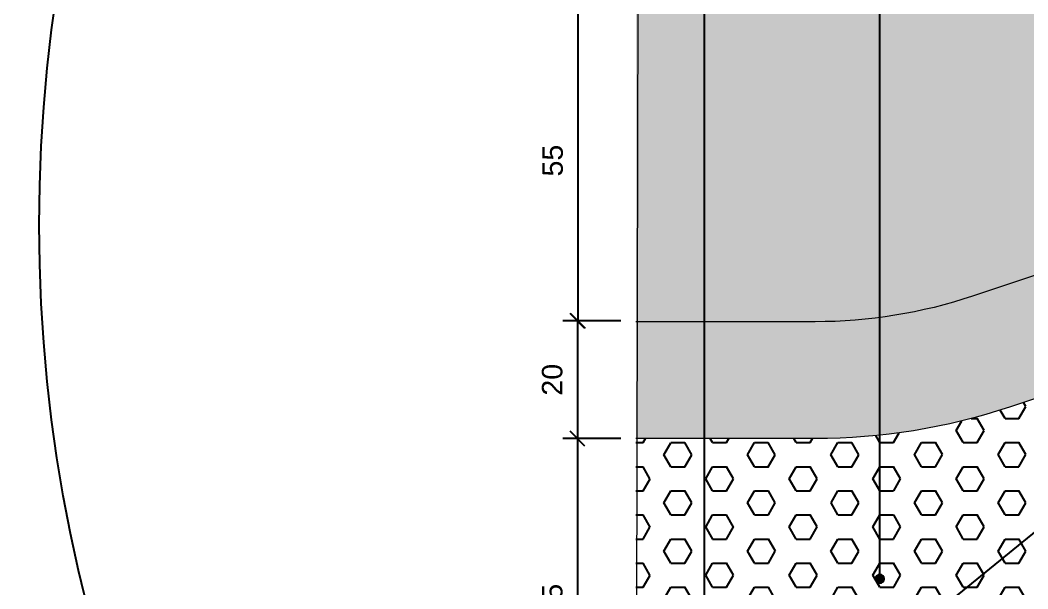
# Model space of a CAD drawing. Header units: metres. Extents: x -325 to 301, y -147 to 149.
# Drawn here: x 14.549 to 16.272, y 50.153 to 51.126 of the extents above; entities that cross this region are included whole.
import ezdxf

# ---------------------------------------------------------------- set-up
doc = ezdxf.new("R2010")
doc.units = ezdxf.units.M
doc.layers.get('Defpoints').update_dxf_attribs({"lineweight": 13})
doc.layers.add('-AUX-TWQ', color=1, linetype='Continuous', plot=False)
doc.layers.add('0-TX-1_25', color=7, linetype='Continuous', true_color=0x3f4f7f)
for name, color, linetype, lineweight in [('1-CM', 7, 'Continuous', 0), ('2-L-secció', 1, 'Continuous', 0), ('3-TR Seleccionat', 44, 'Continuous', 0)]:
    doc.layers.add(name, color=color, linetype=linetype, lineweight=lineweight)
doc.layers.add('10-DET-encoixinat', color=37, linetype='Continuous')
doc.layers.add('10-DET_TERRENY_sol estructural', color=251, linetype='Continuous')
doc.styles.get("Standard").update_dxf_attribs({"font": 'arial.ttf'})
doc.dimstyles.new('ISO-25', dxfattribs={"dimtxt": 0.1, "dimasz": 0.1, "dimexe": 0.1, "dimexo": 0.1, "dimgap": 0.1, "dimtad": 1, "dimdec": 0, "dimlfac": 100, "dimzin": 9, "dimtxsty": 'Standard', "dimblk": 'OBLIQUE', "dimcen": 0.1, "dimadec": 0, "dimazin": 0, "dimtfac": 1, "dimtdec": 0, "dimtmove": 0, "dimatfit": 3, "dimldrblk": 'OBLIQUE', "dimfxl": 1, "dimarcsym": 0})

# ---------------------------------------------------------------- blocks, each defined once
blk = doc.blocks.new('_Oblique')
at = {"color": 0, "lineweight": -2}
blk.add_line((-0.499999999995058, -0.4999999998130015), (0.500000000028669, 0.500000000163238), dxfattribs=at)
blk = doc.blocks.new('*D602')
at = {"layer": '0-TX-1_25', "color": 0, "lineweight": -2, "transparency": 16777216}
for p, q in [((15.56161067878929, 51.16004692620223), (15.47762559997041, 51.16004692620223)), ((15.50262559997041, 51.16004692620223), (15.50262559997041, 50.61152181917424)), ((15.57632801649645, 50.61152181917424), (15.47762559997041, 50.61152181917424))]:
    blk.add_line(p, q, dxfattribs=at)
at = {"layer": 'Defpoints', "color": 0, "transparency": 16777216}
for p in [(15.5866106787893, 51.16004692620223), (15.50262559997041, 50.61152181917424), (15.60132801649645, 50.61152181917424)]:
    blk.add_point(p, dxfattribs=at)
at = {"layer": '0-TX-1_25', "color": 0, "lineweight": -2, "transparency": 16777216, "xscale": 0.025, "yscale": 0.025, "zscale": 0.025}
for p, rotation in [((15.50262559997041, 51.16004692620223), 90), ((15.50262559997041, 50.61152181917424), 270)]:
    blk.add_blockref('_Oblique', p, dxfattribs=dict(at, rotation=rotation))
at = {"layer": '0-TX-1_25', "color": 0, "transparency": 16777216, "insert": (15.45982716886537, 50.88578437268822), "char_height": 0.035, "attachment_point": 5, "rotation": 90}
blk.add_mtext('55', dxfattribs=at)
blk = doc.blocks.new('*D603')
at = {"layer": '0-TX-1_25', "color": 0, "lineweight": -2, "transparency": 16777216}
for p, q in [((15.56161067879949, 50.61152181919235), (15.47696325954089, 50.61152181919235)), ((15.50196325954089, 50.61152181919235), (15.50196325954089, 50.41004692590868)), ((15.57632801650665, 50.41004692590868), (15.47696325954089, 50.41004692590868))]:
    blk.add_line(p, q, dxfattribs=at)
at = {"layer": 'Defpoints', "color": 0, "transparency": 16777216}
for p in [(15.58661067879949, 50.61152181919235), (15.50196325954089, 50.41004692590868), (15.60132801650665, 50.41004692590868)]:
    blk.add_point(p, dxfattribs=at)
at = {"layer": '0-TX-1_25', "color": 0, "lineweight": -2, "transparency": 16777216, "xscale": 0.025, "yscale": 0.025, "zscale": 0.025}
for p, rotation in [((15.50196325954089, 50.61152181919235), 90), ((15.50196325954089, 50.41004692590868), 270)]:
    blk.add_blockref('_Oblique', p, dxfattribs=dict(at, rotation=rotation))
at = {"layer": '0-TX-1_25', "color": 0, "transparency": 16777216, "insert": (15.45909320497064, 50.5107843725505), "char_height": 0.035, "attachment_point": 5, "rotation": 90}
blk.add_mtext('20', dxfattribs=at)
blk = doc.blocks.new('*D604')
at = {"layer": '0-TX-1_25', "color": 0, "lineweight": -2, "transparency": 16777216}
for p, q in [((15.56161067880967, 50.41004692591264), (15.47696325955104, 50.41004692591264)), ((15.50196325955104, 50.41004692591264), (15.50196325955104, 49.85857203262896)), ((15.57632801651682, 49.85857203262896), (15.47696325955104, 49.85857203262896))]:
    blk.add_line(p, q, dxfattribs=at)
at = {"layer": 'Defpoints', "color": 0, "transparency": 16777216}
for p in [(15.58661067880967, 50.41004692591264), (15.50196325955104, 49.85857203262896), (15.60132801651682, 49.85857203262896)]:
    blk.add_point(p, dxfattribs=at)
at = {"layer": '0-TX-1_25', "color": 0, "lineweight": -2, "transparency": 16777216, "xscale": 0.025, "yscale": 0.025, "zscale": 0.025}
for p, rotation in [((15.50196325955104, 50.41004692591264), 90), ((15.50196325955104, 49.85857203262896), 270)]:
    blk.add_blockref('_Oblique', p, dxfattribs=dict(at, rotation=rotation))
at = {"layer": '0-TX-1_25', "color": 0, "transparency": 16777216, "insert": (15.45916482844601, 50.13430947927078), "char_height": 0.035, "attachment_point": 5, "rotation": 90}
blk.add_mtext('55', dxfattribs=at)
blk = doc.blocks.new('POINT')
at = {"layer": '0-TX-1_25'}
h = blk.add_hatch(dxfattribs=at)
h.set_pattern_fill('ANGLE', color=256)
h.set_pattern_definition([(0, (-83.74681484067048, -12.72584030761209), (0, 6.985), [5.08, -1.905]), (90, (-83.74681484067048, -12.72584030761209), (-6.985, 4.277078946022131e-16), [5.08, -1.905])])
edge = h.paths.add_edge_path()
edge.add_arc((0, 0), 0.0075, 0, 360)
h = blk.add_hatch(color=256, dxfattribs=at)
h.dxf.hatch_style = 1
edge = h.paths.add_edge_path()
edge.add_arc((0, 0), 0.0075, 0, 360)
blk.add_circle((0, 0), 0.0075, dxfattribs=at)

msp = doc.modelspace()

# ---------------------------------------------------------------- hatches: boundary and pattern name
at = {"layer": '10-DET-encoixinat'}
h = msp.add_hatch(dxfattribs=at)
h.set_pattern_fill('CROSS', color=256, scale=0.04999999999999997, angle=91.66889548920817)
h.set_pattern_definition([(135.910817346098, (6.785408189389369, 47.03979401374306), (-0.01767543594103214, -0.000281005861983161), [0.006249999999999993, -0.01874999999999998]), (225.9108173460979, (6.785337936467936, 47.0442128718372), (0.000281005861983161, -0.01767543594103215), [0.006249999999999993, -0.01874999999999998])])
edge = h.paths.add_edge_path()
edge.add_line((15.60217306492196, 50.61004692609492), (15.60255596775374, 51.16271289066264))
edge.add_line((15.60255596775374, 51.16271289066264), (15.90887584050502, 51.16997196422161))
edge.add_arc((15.8572620003722, 51.55096749163), 0.3844757214681469, 277.7149486701936, 289.8688040648015)
edge.add_line((15.98793281779936, 51.18937833544391), (17.29501991511639, 51.65857203411939))
edge.add_line((17.29501991511639, 51.65857203411939), (17.38498825186248, 51.65857203411939))
edge.add_line((17.38498825186248, 51.65857203411939), (17.38498824953418, 51.4885720341939))
edge.add_line((17.38498824953418, 51.4885720341939), (17.38498824895318, 51.40857197061125))
edge.add_line((17.38498824895318, 51.40857197061125), (17.27184779525153, 51.01839241929017))
edge.add_line((17.27184779525153, 51.01839241929017), (16.17766956141861, 50.65366616238562))
edge.add_arc((15.90887584183413, 51.46004692344083), 0.8499999973459114, 269.9999996592993, 288.43495730021823, ccw=False)
edge.add_line((15.90887583677973, 50.61004692609492), (15.60217306492196, 50.61004692609492))
at = {"layer": '10-DET_TERRENY_sol estructural'}
h = msp.add_hatch(dxfattribs=at)
h.set_pattern_fill('AR-SAND', color=256, scale=0.0003999999999999999, angle=-43.73425226980012)
h.set_pattern_definition([(289.3122183400753, (15.31191084520843, 42.64625747655588), (0.01879822796445405, -0.005502431136980967), [0, -0.01544319999999998, 0, -0.01727199999999996, 0, -0.01650999999999997]), (259.3122183400753, (15.31191084520843, 42.64625747655588), (0.02162803163196305, -0.02603235100308087), [0, -0.0083312, 0, -0.0139192, 0, -0.005333999999999999]), (219.3122183400753, (15.31581150075372, 42.65812991946074), (-0.00982115641062363, -0.03007687615438255), [0, -0.005079999999999999, 0, -0.018288, 0, -0.023876]), (209.3122183400753, (15.31581150075372, 42.65812991946074), (-0.00106156736975184, -0.03179966316751606), [0, -0.002539999999999996, 0, -0.01198879999999998, 0, -0.01371599999999998])])
edge = h.paths.add_edge_path()
edge.add_line((15.60203449918545, 50.41004692590865), (15.60217306492196, 50.61004692609492))
edge.add_line((15.60217306492196, 50.61004692609492), (15.90887584162414, 50.61004692609492))
edge.add_arc((15.90887584162414, 51.46004692522415), 0.8499999991292313, 270.0000000000002, 288.4349572581711)
edge.add_line((16.17766956118079, 50.65366616227987), (17.2834562930257, 51.02226192044715))
edge.add_line((17.2834562930257, 51.02226192044715), (17.21268863491041, 50.78785416853552))
edge.add_line((17.21268863491041, 50.78785416853552), (16.24091514074171, 50.46392951170854))
edge.add_arc((15.90887584039139, 51.46004692451528), 1.049999998606623, 270.00000000000273, 288.4349572479325, ccw=False)
edge.add_line((15.90887584039144, 50.41004692590865), (15.60203449918545, 50.41004692590865))
h = msp.add_hatch(dxfattribs=at)
h.set_pattern_fill('HEX', color=256, scale=0.007499999999999998, angle=0.01077754753281205)
h.set_pattern_definition([(0.01077754753281206, (-1.828832905163811, -10.72449616915905), (-7.75823503618998e-06, 0.04124445913582366), [0.02381249999999997, -0.04762499999999995]), (120.0107775475328, (-1.828832905163811, -10.72449616915905), (-0.03571487025945437, -0.02062894839654169), [0.02381249999999999, -0.04762499999999999]), (60.01077754753281, (-1.80502040558509, -10.72449168993996), (-0.03572262849449056, 0.02061551073928196), [0.02381249999999997, -0.04762499999999995])])
edge = h.paths.add_edge_path()
edge.add_arc((15.71355583778663, 49.96003872356391), 0.09999999999944105, -89.26613449970807, 269.26613445632074, ccw=False)
edge.add_line((15.71483663969046, 49.86004692616847), (15.90887584143635, 49.86004692609492))
edge.add_arc((15.90887584190219, 51.46004692184654), 1.599999995751624, 269.9999999833186, 288.4349572808629)
edge.add_line((16.41484049025543, 49.94215372368602), (17.01807757497314, 50.14323285040132))
edge.add_line((17.01807757497314, 50.14323285040132), (17.20417573654113, 50.7850165343549))
edge.add_line((17.20417573654113, 50.7850165343549), (16.24091514365132, 50.46392951267841))
edge.add_arc((15.908875843159, 51.46004692653909), 1.049999999651384, 269.9999999994978, 288.43495723709697, ccw=False)
edge.add_line((15.9088758431498, 50.4100469268877), (15.60203449918595, 50.41004692663123))
edge.add_line((15.60203449918595, 50.41004692663123), (15.60165344341061, 49.86004692621138))
edge.add_line((15.60165344341061, 49.86004692621138), (15.71227503580708, 49.86004692616945))
at = {"layer": '3-TR Seleccionat'}
h = msp.add_hatch(dxfattribs=at)
h.set_pattern_fill('ANSI31', color=256, scale=0.002, angle=225, style=0)
h.set_pattern_definition([(270, (-0.7450857280199621, -10.66163452421245), (0.00635, -4.336808689942018e-19), [])])
edge = h.paths.add_edge_path()
edge.add_line((17.29243000917436, 51.08937285759372), (17.01807757491421, 50.14323285018521))
edge.add_line((17.01807757491421, 50.14323285018521), (16.41484049034621, 49.94215372335236))
edge.add_arc((15.90887584057563, 51.46004692490408), 1.599999999417001, 269.9999997275105, 288.43495729061084, ccw=False)
edge.add_line((15.90887583296629, 49.86004692548708), (15.60165344341015, 49.8600469255582))
edge.add_line((15.60165344341015, 49.8600469255582), (15.60132801697979, 49.39033999966534))
edge.add_line((15.60132801697979, 49.39033999966534), (17.29498825014885, 49.3903399984825))
edge.add_line((17.29498825014885, 49.3903399984825), (17.29243000917436, 51.08937285759372))

# ---------------------------------------------------------------- linework, layer by layer
at = {"layer": '-AUX-TWQ'}
msp.add_lwpolyline([(14.31786067770008, 48.64777230325353), (19.11943237997444, 52.56067748666914)], dxfattribs=at)
msp.add_circle((17.20153291194234, 50.77590241042806), 2.619877944151057, dxfattribs=at)
at = {"layer": '0-TX-1_25'}
msp.add_line((15.7196709017518, 49.96249119625497), (15.7196709017054, 52.59002311495113), dxfattribs=at)
msp.add_lwpolyline([(16.01931675691886, 50.17011246937397), (16.01931675738906, 52.59002311495283)], dxfattribs=at)
at = {"layer": '1-CM'}
for points in [[(17.27184779525153, 51.01839241929017), (16.17766956125702, 50.65366616230528, -0.08061161003544633), (15.90887583724539, 50.61004692609492), (15.60217306492196, 50.61004692609492)], [(17.20417573654113, 50.7850165343549), (16.24091514225434, 50.46392951221275, -0.08061161002968152), (15.90887583631407, 50.41004692590865), (15.60203449918545, 50.41004692590865)]]:
    msp.add_lwpolyline(points, format="xyb", dxfattribs=at)
at = {"layer": '2-L-secció'}
msp.add_line((15.60550655403491, 51.20584457323559), (15.60132801697962, 49.39033999941382), dxfattribs=at)

# ---------------------------------------------------------------- block references
at = {"layer": '0-TX-1_25', "xscale": -1}
msp.add_blockref('POINT', (16.01931675691886, 50.17011246937397), dxfattribs=at)

# ---------------------------------------------------------------- dimensions: what is measured, and where the dimension line sits
at = {"layer": '0-TX-1_25'}
for base, p1, p2, picture, middle in [((15.50262559997041, 50.61152181917424), (15.58661067878929, 51.16004692620221), (15.60132801649644, 50.61152181917421), '*D602', (15.45982716886537, 50.88578437268822)), ((15.50196325954089, 50.41004692590868), (15.58661067879948, 50.61152181919233), (15.60132801650664, 50.41004692590865), '*D603', (15.45909320497064, 50.5107843725505)), ((15.50196325955104, 49.85857203262896), (15.58661067880966, 50.41004692591261), (15.60132801651681, 49.85857203262893), '*D604', (15.45916482844601, 50.13430947927078))]:
    dim = msp.add_linear_dim(base=base, p1=p1, p2=p2, angle=90, dimstyle='ISO-25', override={"dimtxt": 0.035, "dimasz": 0.025, "dimexe": 0.025, "dimexo": 0.025, "dimgap": 0.025, "dimblk1": 'Oblique', "dimblk2": 'Oblique', "dimsah": 1, "dimfxl": 0.1, "dimfxlon": 1, "dimarcsym": 1}, dxfattribs=at)
    dim.commit()
    dim.dimension.update_dxf_attribs({"geometry": picture, "text_midpoint": middle})

doc.saveas('drawing.dxf')
